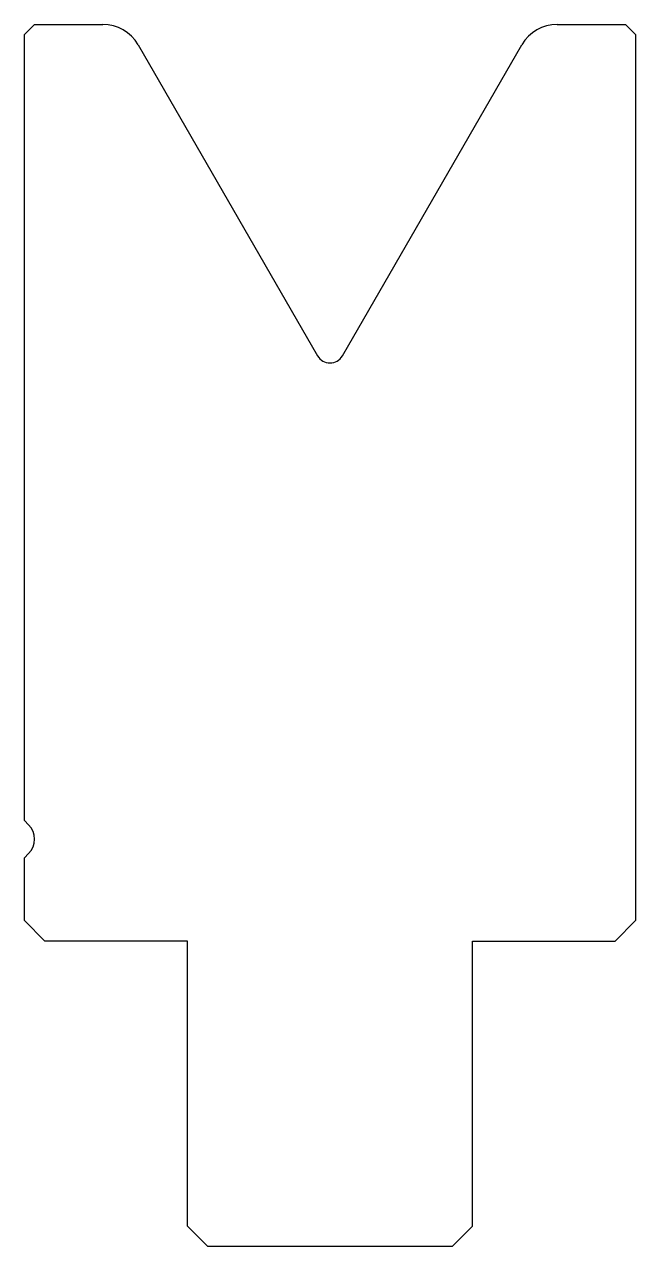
# Model space of a CAD drawing. Header units: metres. Extents: x 86.2 to 116.2, y 132.8 to 192.8.
import ezdxf

# ---------------------------------------------------------------- set-up
doc = ezdxf.new("R2010")
doc.units = ezdxf.units.M

msp = doc.modelspace()

# ---------------------------------------------------------------- linework, layer by layer
for p, q in [((86.733439, 192.754726), (86.233439, 192.254726)), ((86.733439, 192.754726), (90.078739, 192.754726)), ((112.38814, 192.754726), (115.733439, 192.754726)), ((116.233439, 192.254726), (115.733439, 192.754726)), ((86.233439, 153.668939), (86.233439, 192.254726)), ((116.233439, 192.254726), (116.233439, 148.754726)), ((91.81079, 191.754726), (100.627222, 176.484218)), ((101.839657, 176.484218), (110.656089, 191.754726)), ((86.233439, 153.668939), (86.440546, 153.461833)), ((86.440546, 152.047619), (86.233439, 151.840512)), ((86.233439, 148.754726), (86.233439, 151.840512)), ((86.233439, 148.754726), (87.233439, 147.754726)), ((115.233439, 147.754726), (116.233439, 148.754726)), ((94.233439, 147.754726), (87.233439, 147.754726)), ((94.233439, 133.754726), (94.233439, 147.754726)), ((108.233439, 147.754726), (115.233439, 147.754726)), ((108.233439, 133.754726), (108.233439, 147.754726)), ((94.233439, 133.754726), (95.233439, 132.754726)), ((107.233439, 132.754726), (108.233439, 133.754726)), ((107.233439, 132.754726), (95.233439, 132.754726))]:
    msp.add_line(p, q)
for centre, radius, start, end in [((90.078739, 190.754726), 2, 30, 90), ((112.38814, 190.754726), 2, 90, 150), ((101.233439, 176.834218), 0.7, 210, 330), ((85.733439, 152.754726), 1, 315, 45)]:
    msp.add_arc(centre, radius, start, end)

doc.saveas('drawing.dxf')
